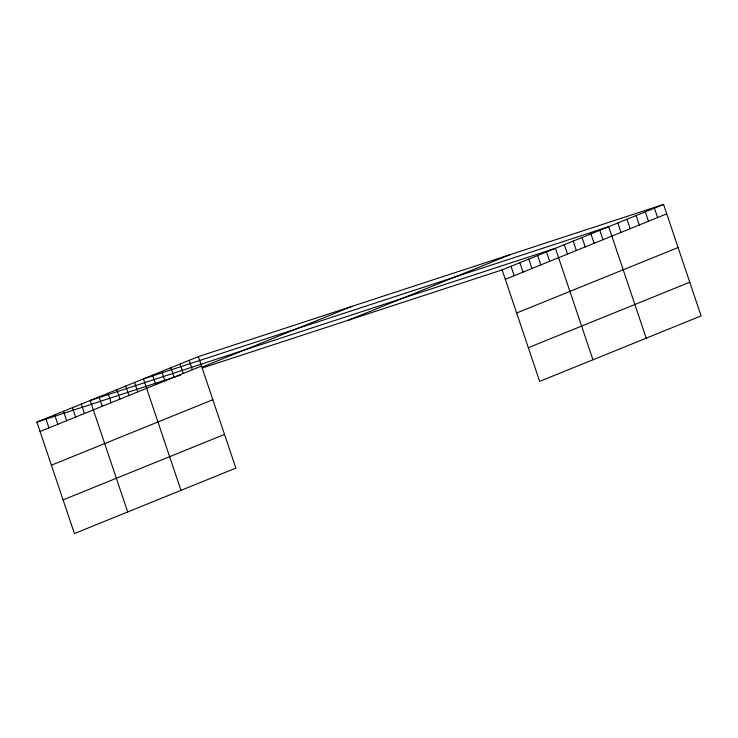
<?xml version="1.0" encoding="UTF-8"?>
<svg xmlns="http://www.w3.org/2000/svg" width="738" height="738" viewBox="0 0 738 738"><rect width="100%" height="100%" fill="white"/><g stroke="black" fill="none" stroke-linecap="round" stroke-linejoin="round"><path stroke-width="1.11" d="M198.338 356.62L235.856 468.104L74.418 533.565L36.9 422.09L198.338 356.62L663.582 204.435L701.1 315.91L539.663 381.38L502.144 269.896L663.582 204.435M40.073 431.499L201.511 366.039M202.267 367.063L351.869 306.399M348.613 320.117L510.05 254.656M505.309 279.315L666.755 213.845M51.402 465.18L212.848 399.719M516.646 312.995L678.084 247.534M63.081 499.884L224.527 434.424M528.325 347.699L689.762 282.23M36.9 422.09L180.838 375.005M202.028 368.068L502.144 269.896M654.431 208.144L657.604 217.562M645.289 211.852L648.453 221.271M636.138 215.561L639.311 224.979M626.986 219.269L630.16 228.688M617.844 222.977L621.009 232.396M646.211 338.17L608.693 226.695L143.449 378.88L180.967 490.364M599.81 230.293L602.983 239.712M590.935 233.891L594.099 243.309M582.051 237.488L585.225 246.907M573.177 241.095L576.341 250.505M564.293 244.693L567.467 254.112M592.937 359.775L555.419 248.291L90.174 400.485L127.692 511.96M546.535 251.898L549.709 261.307M537.661 255.496L540.825 264.914M528.777 259.093L531.95 268.512M519.903 262.7L523.067 272.11M511.019 266.298L514.192 275.717M189.196 360.329L192.36 369.747M180.044 364.046L183.218 373.456M170.893 367.755L174.067 377.164M161.751 371.463L164.915 380.882M152.6 375.172L155.773 384.59M134.574 382.478L137.738 391.896M125.691 386.085L128.864 395.494M116.816 389.682L119.98 399.101M107.933 393.28L111.106 402.699M99.058 396.887L102.222 406.297M81.3 404.083L84.464 413.501M72.416 407.68L75.59 417.099M63.542 411.287L66.706 420.706M54.658 414.885L57.832 424.304M45.784 418.483L48.948 427.902"/></g></svg>
